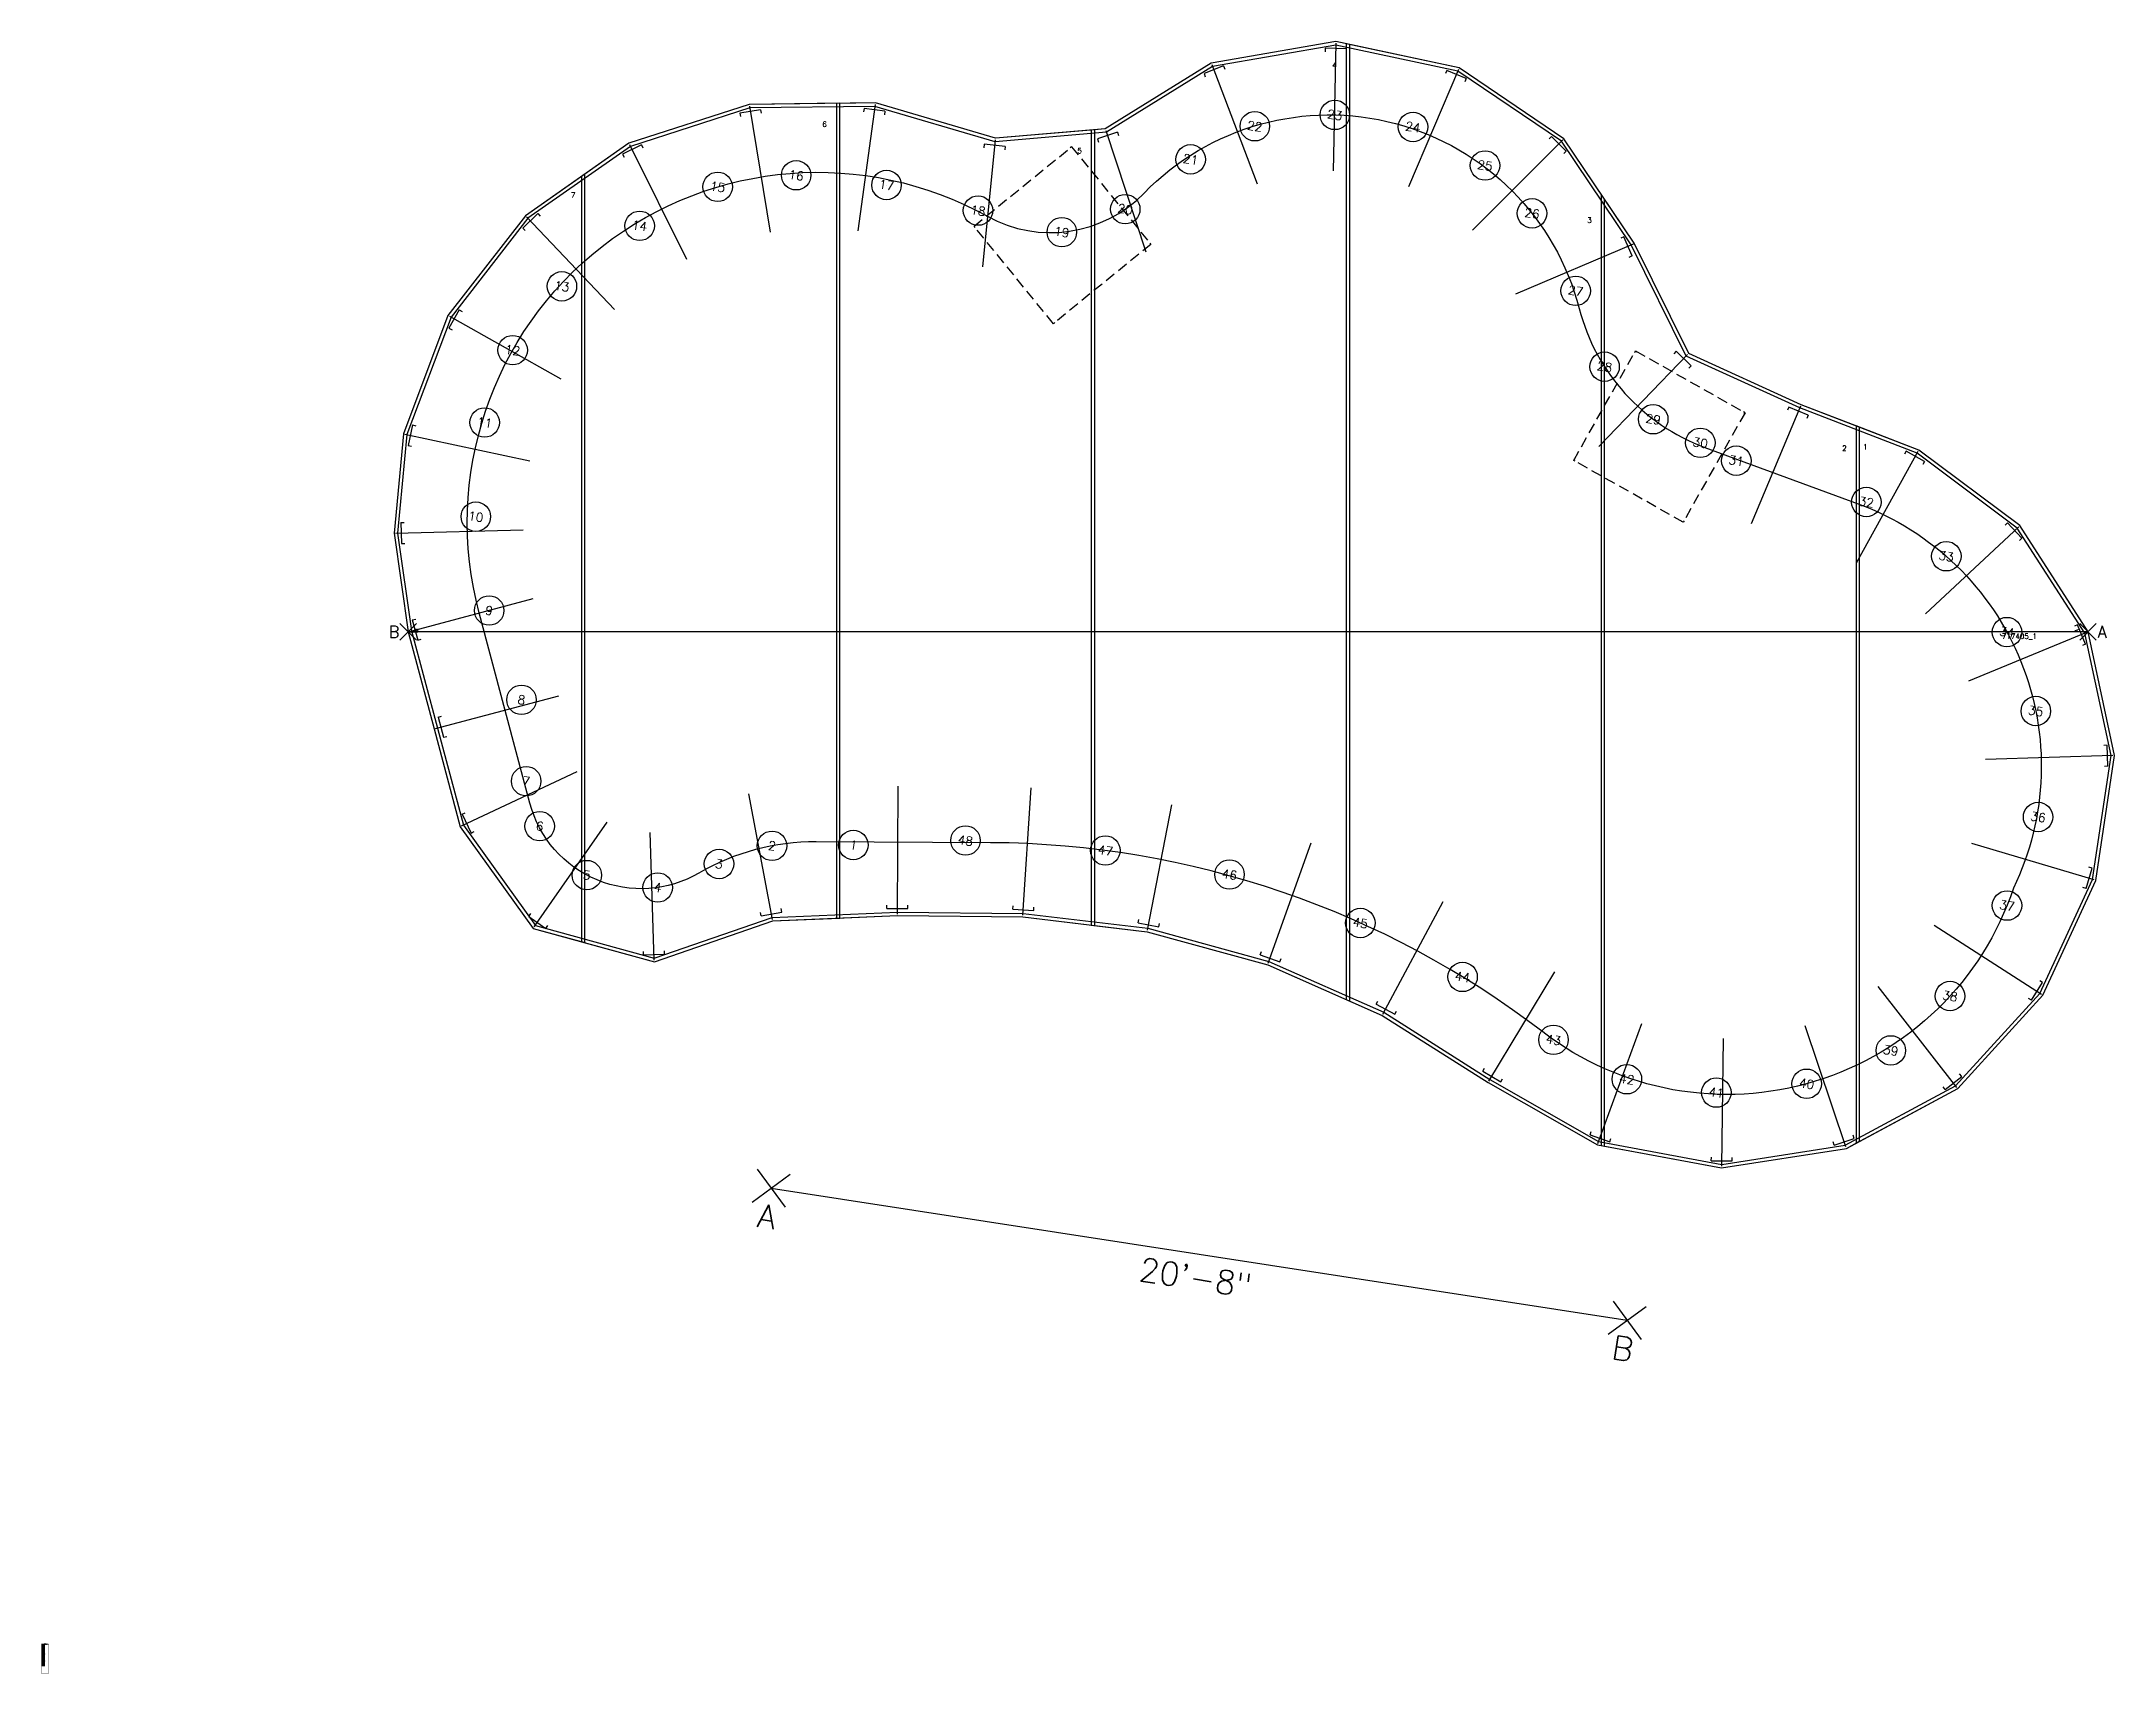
# Model space of a CAD drawing. Header units: inches. Extents: x 1 to 595, y 0 to 467.
import ezdxf
from ezdxf.enums import TextEntityAlignment as Align

# ---------------------------------------------------------------- set-up
doc = ezdxf.new("R2010")
doc.units = ezdxf.units.IN
doc.header["$LTSCALE"] = 12
doc.header["$MEASUREMENT"] = 0
doc.linetypes.add('HIDDEN', pattern=[0.375, 0.25, -0.125])
doc.layers.get('0').update_dxf_attribs({"linetype": 'CONTINUOUS'})
for name, color, linetype in [('AB_POINT_LIST', 2, 'CONTINUOUS'), ('AB_POINT_MARKER', 2, 'CONTINUOUS'), ('AB_REFERENCE_LINE', 7, 'CONTINUOUS'), ('ALIGNMENT_LINE', 2, 'CONTINUOUS'), ('ALIGNMENT_LINE_MARK', 180, 'CONTINUOUS'), ('COVER_FULLNESS', 3, 'CONTINUOUS'), ('COVER_HEM', 5, 'CONTINUOUS'), ('CUT_PANELS-1', 252, 'CONTINUOUS'), ('CUT_PANELS-2', 252, 'CONTINUOUS'), ('CUT_PANELS-3', 252, 'CONTINUOUS'), ('CUT_PANELS-4', 252, 'CONTINUOUS'), ('CUT_PANELS-5', 252, 'CONTINUOUS'), ('CUT_PANELS-6', 252, 'CONTINUOUS'), ('CUT_PANELS-7', 252, 'CONTINUOUS'), ('PANEL_NUMBER_MARK', 2, 'CONTINUOUS'), ('POOL_OUTLINE', 4, 'CONTINUOUS'), ('STANDARD_PATCH', 30, 'HIDDEN'), ('STANDARD_PATCH_MARK', 200, 'CONTINUOUS'), ('STRAP_MARK', 40, 'CONTINUOUS')]:
    doc.layers.add(name, color=color, linetype=linetype)
doc.styles.get("Standard").update_dxf_attribs({"font": 'ROMANS'})
doc.styles.add('TITLEBLOCK1', font='ROMANS')

# ---------------------------------------------------------------- blocks, each defined once
blk = doc.blocks.new('AB1')
for p, q in [((2.1, 1.5), (2.1, 0)), ((7.1, 1.5), (7.1, 0)), ((14.1, 1.5), (14.1, 0)), ((19.1, 1.5), (19.1, 0))]:
    blk.add_line(p, q)
at = {"const_width": 0.0938}
blk.add_lwpolyline([(24, 0), (0, 0), (0, 1.5), (24, 1.5)], close=True, dxfattribs=at)
blk.add_lwpolyline([(12, 1.5), (12, 0)], dxfattribs=at)
at = {"style": 'TITLEBLOCK1'}
for s, p in [('#', (1.1, 0.8)), ('A & B DISTANCES AS ENTERED', (12, 2.2)), ('A', (4.6, 0.8)), ('B', (9.5, 0.8)), ('#', (13.1, 0.8)), ('A', (16.6, 0.8)), ('B', (21.5, 0.8))]:
    blk.add_text(s, height=0.75, dxfattribs=at).set_placement(p, align=Align.MIDDLE)
blk = doc.blocks.new('AB2')
for p, q in [((1, 0), (0, 0)), ((0.18, 0), (0.18, -0.12)), ((0.59, 0), (0.59, -0.12)), ((0, -0.12), (1, -0.12))]:
    blk.add_line(p, q)
at = {"const_width": 0.00781}
for points in [[(0, 0), (0, -0.12)], [(1, 0), (1, -0.12)]]:
    blk.add_lwpolyline(points, dxfattribs=at)
for tag, p in [('NUMBER', (0.09, -0.06)), ('A_LENGTH', (0.38, -0.06)), ('B_LENGTH', (0.79, -0.06))]:
    blk.add_attdef(tag, text='', height=0.0469).set_placement(p, align=Align.MIDDLE)
blk = doc.blocks.new('strap1')
for p, q in [((0, 0.56), (0, -36)), ((3, -1), (-3, -1)), ((-3, -1), (-3, -2)), ((3, -1), (3, -2))]:
    blk.add_line(p, q)
blk = doc.blocks.new('ALIGNL')
for p, q in [((-0.066, -0.066), (0.066, 0.066)), ((-0.066, 0.066), (0.066, -0.066))]:
    blk.add_line(p, q)
blk.add_text('B', height=0.0938).set_placement((-0.113, 0), align=Align.MIDDLE)
blk = doc.blocks.new('ALIGNR')
for p, q in [((-0.066, -0.066), (0.066, 0.066)), ((-0.066, 0.066), (0.066, -0.066))]:
    blk.add_line(p, q)
blk.add_text('A', height=0.0938).set_placement((0.113, 0), align=Align.MIDDLE)
blk = doc.blocks.new('ABPoint')
blk.add_line((0, 0), (0, 0))
blk.add_circle((0, 0), 0.0586)
blk.add_attdef('POINT_NUMBER', text='', height=0.0352).set_placement((0, 0), align=Align.MIDDLE)
blk = doc.blocks.new('ABLINE')
blk.add_attdef('AB_LINE_LENGTH', text='', height=0.09375).set_placement((0, -0.09375), align=Align.MIDDLE)
blk = doc.blocks.new('BPOINT')
for p, q in [((-0.0663, -0.0663), (0.0663, 0.0663)), ((-0.0663, 0.0663), (0.0663, -0.0663))]:
    blk.add_line(p, q)
blk.add_text('B', height=0.0938).set_placement((0, -0.1132), align=Align.MIDDLE)
blk = doc.blocks.new('APOINT')
for p, q in [((-0.0663, -0.0663), (0.0663, 0.0663)), ((-0.0663, 0.0663), (0.0663, -0.0663))]:
    blk.add_line(p, q)
blk.add_text('A', height=0.0938).set_placement((0, -0.1132), align=Align.MIDDLE)
blk = doc.blocks.new('PATCH30A')
for p, q in [((4, 0), (29.46, 25.46)), ((29.46, 25.46), (54.91, 0)), ((29.46, -25.46), (4, 0)), ((54.91, 0), (29.46, -25.46))]:
    blk.add_line(p, q)

msp = doc.modelspace()

# ---------------------------------------------------------------- linework, layer by layer
at = {"layer": 'AB_POINT_LIST', "const_width": 0.0156}
msp.add_lwpolyline([(1, 8.5), (1, 0), (3, 0), (3, 8.5)], close=True, dxfattribs=at)
at = {"layer": 'AB_REFERENCE_LINE'}
msp.add_lwpolyline([(209.95, 138.89), (455.05, 101.08)], dxfattribs=at)
at = {"layer": 'ALIGNMENT_LINE'}
msp.add_line((587.01, 298.11), (106.02, 298.11), dxfattribs=at)
at = {"layer": 'ALIGNMENT_LINE_MARK'}
for p, q in [((106.52, 298.11), (108.77, 298.11)), ((586.51, 298.11), (584.26, 298.11))]:
    msp.add_line(p, q, dxfattribs=at)
at = {"layer": 'COVER_FULLNESS'}
msp.add_lwpolyline([(121.82, 242.8), (142.41, 214.11), (176.45, 204.74), (210.22, 216.39), (246.08, 217.92), (282.07, 217.55), (317.79, 213.29), (352.47, 203.78), (385.37, 189.24), (415.74, 169.98), (446.88, 152.23), (482.12, 145.72), (517.51, 151.25), (549.08, 168.2), (573.24, 194.66), (588.27, 227.28), (593.59, 262.69), (586.1, 297.71), (566.76, 327.84), (538.05, 349.25), (504.49, 362.22), (471.96, 377.07), (456.21, 408.85), (436.21, 438.52), (406.57, 458.56), (371.58, 466.07), (336.33, 459.95), (305.92, 441.1), (274.05, 438.37), (239.65, 448.51), (203.79, 448.06), (169.65, 437.06), (140.28, 416.48), (118.28, 388.15), (105.61, 354.6), (102.97, 326.4), (106.99, 298.37), (114.4, 270.58)], close=True, dxfattribs=at)
at = {"layer": 'COVER_HEM'}
msp.add_lwpolyline([(120.9, 242.36), (141.8, 213.24), (176.49, 203.7), (210.41, 215.39), (246.09, 216.92), (282.01, 216.55), (317.59, 212.3), (352.14, 202.84), (384.9, 188.35), (415.23, 169.12), (446.54, 151.28), (482.1, 144.7), (517.84, 150.29), (549.7, 167.4), (574.08, 194.1), (589.24, 226.99), (594.6, 262.72), (587.03, 298.09), (567.5, 328.54), (538.54, 350.13), (504.88, 363.14), (472.7, 377.83), (457.07, 409.36), (436.93, 439.24), (406.97, 459.5), (371.6, 467.09), (335.97, 460.9), (305.6, 442.07), (274.15, 439.38), (239.79, 449.52), (203.62, 449.06), (169.2, 437.96), (139.58, 417.21), (117.4, 388.65), (104.62, 354.83), (101.96, 326.38), (106.01, 298.17), (113.43, 270.32)], close=True, dxfattribs=at)
at = {"layer": 'CUT_PANELS-1'}
msp.add_lwpolyline([(594.6, 262.72), (587.03, 298.09), (567.5, 328.54), (538.54, 350.13), (520.6, 357.06), (520.6, 151.77), (549.7, 167.4), (574.08, 194.1), (589.24, 226.99)], close=True, dxfattribs=at)
at = {"layer": 'CUT_PANELS-2'}
msp.add_lwpolyline([(521.6, 356.68), (504.88, 363.14), (472.7, 377.83), (457.07, 409.36), (447.6, 423.41), (447.6, 151.08), (482.1, 144.7), (517.84, 150.29), (521.6, 152.31)], close=True, dxfattribs=at)
at = {"layer": 'CUT_PANELS-3'}
msp.add_lwpolyline([(448.6, 421.93), (436.93, 439.24), (406.97, 459.5), (374.6, 466.44), (374.6, 192.91), (384.9, 188.35), (415.23, 169.12), (446.54, 151.28), (448.6, 150.9)], close=True, dxfattribs=at)
at = {"layer": 'CUT_PANELS-4'}
msp.add_lwpolyline([(375.6, 466.23), (371.6, 467.09), (335.97, 460.9), (305.6, 442.07), (301.6, 441.73), (301.6, 214.21), (317.59, 212.3), (352.14, 202.84), (375.6, 192.46)], close=True, dxfattribs=at)
at = {"layer": 'CUT_PANELS-5'}
msp.add_lwpolyline([(302.6, 441.82), (274.15, 439.38), (239.79, 449.52), (228.6, 449.38), (228.6, 216.17), (246.09, 216.92), (282.01, 216.55), (302.6, 214.09)], close=True, dxfattribs=at)
at = {"layer": 'CUT_PANELS-6'}
msp.add_lwpolyline([(229.6, 449.39), (203.62, 449.06), (169.2, 437.96), (155.6, 428.44), (155.6, 209.45), (176.49, 203.7), (210.41, 215.39), (229.6, 216.21)], close=True, dxfattribs=at)
at = {"layer": 'CUT_PANELS-7'}
msp.add_lwpolyline([(156.6, 429.14), (139.58, 417.21), (117.4, 388.65), (104.62, 354.83), (101.96, 326.38), (106.01, 298.17), (113.43, 270.32), (120.9, 242.36), (141.8, 213.24), (156.6, 209.17)], close=True, dxfattribs=at)
at = {"layer": 'POOL_OUTLINE'}
msp.add_lwpolyline([(316.7, 423.68, -0.584952), (441.32, 390.66, 0.246064), (477.31, 350.91), (521.19, 334.76, -0.443006), (565.67, 224.77, -0.515042), (430.88, 183.61, 0.163839), (272.73, 237.78), (222.79, 238.04, 0.133877), (189.26, 229.08, -0.494623), (140.83, 249.08), (126.32, 303.52, -0.661514), (271.85, 417.06, 0.338578)], format="xyb", close=True, dxfattribs=at)
at = {"layer": 'STANDARD_PATCH_MARK'}
for p, q in [((295.97, 436.96), (295.58, 436.65)), ((296.29, 436.57), (295.97, 436.96)), ((268.03, 414.26), (268.42, 414.57)), ((268.35, 413.87), (268.03, 414.26)), ((318.68, 409.02), (318.29, 408.71)), ((318.36, 409.41), (318.68, 409.02)), ((290.74, 386.32), (290.42, 386.71)), ((291.13, 386.64), (290.74, 386.32)), ((457.2, 378.11), (457.45, 378.55)), ((457.45, 378.55), (457.88, 378.3)), ((488.79, 360.84), (488.36, 361.09)), ((488.55, 360.4), (488.79, 360.84)), ((439.74, 347.2), (439.99, 347.64)), ((440.18, 346.95), (439.74, 347.2)), ((471.09, 329.49), (470.65, 329.74)), ((471.33, 329.93), (471.09, 329.49))]:
    msp.add_line(p, q, dxfattribs=at)

# ---------------------------------------------------------------- block references
at = {"layer": 'AB_POINT_LIST', "xscale": 0.08333333333333333, "yscale": 0.08333333333333333, "zscale": 0.08333333333333333}
msp.add_blockref('AB1', (1, 8.25), dxfattribs=at)
at = {"layer": 'AB_POINT_LIST'}
for p, values in [((1, 8.25), {'NUMBER': '1', 'A_LENGTH': '8\'-5"', 'B_LENGTH': '21\'-8"'}), ((1, 8.12), {'NUMBER': '2', 'A_LENGTH': '8\'-2"', 'B_LENGTH': '23\'-4"'}), ((1, 8), {'NUMBER': '3', 'A_LENGTH': '7\'-10"', 'B_LENGTH': '24\'-3"'}), ((1, 7.88), {'NUMBER': '4', 'A_LENGTH': '7\'-8"', 'B_LENGTH': '25\'-4"'}), ((1, 7.75), {'NUMBER': '5', 'A_LENGTH': '8\'-8"', 'B_LENGTH': "27'"}), ((1, 7.62), {'NUMBER': '6', 'A_LENGTH': '10\'-3"', 'B_LENGTH': '28\'-6"'}), ((1, 7.5), {'NUMBER': '7', 'A_LENGTH': '11\'-4"', 'B_LENGTH': '29\'-3"'}), ((1, 7.38), {'NUMBER': '8', 'A_LENGTH': '13\'-1"', 'B_LENGTH': '30\'-3"'}), ((1, 7.25), {'NUMBER': '9', 'A_LENGTH': '15\'-4"', 'B_LENGTH': "32'"}), ((1, 7.12), {'NUMBER': '10', 'A_LENGTH': '17\'-6"', 'B_LENGTH': '33\'-6"'}), ((1, 7), {'NUMBER': '11', 'A_LENGTH': '19\'-6"', 'B_LENGTH': '34\'-8"'}), ((1, 6.88), {'NUMBER': '12', 'A_LENGTH': '20\'-11"', 'B_LENGTH': '35\'-3"'}), ((1, 6.75), {'NUMBER': '13', 'A_LENGTH': '22\'-1"', 'B_LENGTH': '35\'-5"'}), ((1, 6.62), {'NUMBER': '14', 'A_LENGTH': '23\'-2"', 'B_LENGTH': '35\'-2"'}), ((1, 6.5), {'NUMBER': '15', 'A_LENGTH': '23\'-11"', 'B_LENGTH': '34\'-8"'}), ((1, 6.38), {'NUMBER': '16', 'A_LENGTH': '24\'-2"', 'B_LENGTH': '33\'-9"'}), ((1, 6.25), {'NUMBER': '17', 'A_LENGTH': '24\'-1"', 'B_LENGTH': '32\'-4"'}), ((1, 6.12), {'NUMBER': '18', 'A_LENGTH': '23\'-10"', 'B_LENGTH': '30\'-8"'}), ((1, 6), {'NUMBER': '19', 'A_LENGTH': '23\'-10"', 'B_LENGTH': '29\'-3"'}), ((1, 5.88), {'NUMBER': '20', 'A_LENGTH': '24\'-10"', 'B_LENGTH': '29\'-1"'}), ((1, 5.75), {'NUMBER': '21', 'A_LENGTH': '26\'-6"', 'B_LENGTH': '29\'-7"'}), ((1, 5.62), {'NUMBER': '22', 'A_LENGTH': '27\'-10"', 'B_LENGTH': '29\'-10"'}), ((1, 5.5), {'NUMBER': '23', 'A_LENGTH': '28\'-11"', 'B_LENGTH': '29\'-7"'}), ((1, 5.38), {'NUMBER': '24', 'A_LENGTH': '29\'-7"', 'B_LENGTH': '28\'-11"'}), ((1, 5.25), {'NUMBER': '25', 'A_LENGTH': '29\'-9"', 'B_LENGTH': '27\'-9"'}), ((1, 5.12), {'NUMBER': '26', 'A_LENGTH': '29\'-6"', 'B_LENGTH': '26\'-6"'}), ((1, 5), {'NUMBER': '27', 'A_LENGTH': '28\'-9"', 'B_LENGTH': '24\'-7"'}), ((1, 4.88), {'NUMBER': '28', 'A_LENGTH': '27\'-11"', 'B_LENGTH': '22\'-9"'}), ((1, 4.75), {'NUMBER': '29', 'A_LENGTH': '27\'-11"', 'B_LENGTH': '21\'-6"'}), ((1, 4.62), {'NUMBER': '30', 'A_LENGTH': '28\'-5"', 'B_LENGTH': "21'"}), ((1, 4.5), {'NUMBER': '31', 'A_LENGTH': '28\'-10"', 'B_LENGTH': '20\'-8"'}), ((1, 4.38), {'NUMBER': '32', 'A_LENGTH': '30\'-10"', 'B_LENGTH': '20\'-4"'}), ((1, 4.25), {'NUMBER': '33', 'A_LENGTH': '31\'-10"', 'B_LENGTH': '19\'-9"'}), ((1, 4.12), {'NUMBER': '34', 'A_LENGTH': '32\'-4"', 'B_LENGTH': '18\'-9"'}), ((1, 4), {'NUMBER': '35', 'A_LENGTH': '32\'-3"', 'B_LENGTH': '17\'-6"'}), ((1, 3.88), {'NUMBER': '36', 'A_LENGTH': '31\'-6"', 'B_LENGTH': '15\'-6"'}), ((1, 3.75), {'NUMBER': '37', 'A_LENGTH': '30\'-3"', 'B_LENGTH': '13\'-5"'}), ((1, 3.62), {'NUMBER': '38', 'A_LENGTH': '28\'-6"', 'B_LENGTH': '10\'-11"'}), ((1, 3.5), {'NUMBER': '39', 'A_LENGTH': '26\'-11"', 'B_LENGTH': "9'"}), ((1, 3.38), {'NUMBER': '40', 'A_LENGTH': '24\'-10"', 'B_LENGTH': '7\'-1"'}), ((1, 3.25), {'NUMBER': '41', 'A_LENGTH': '22\'-8"', 'B_LENGTH': '5\'-10"'}), ((1, 3.12), {'NUMBER': '42', 'A_LENGTH': '20\'-7"', 'B_LENGTH': '5\'-9"'}), ((1, 3), {'NUMBER': '43', 'A_LENGTH': "19'", 'B_LENGTH': '6\'-11"'}), ((1, 2.88), {'NUMBER': '44', 'A_LENGTH': '17\'-3"', 'B_LENGTH': '9\'-1"'}), ((1, 2.75), {'NUMBER': '45', 'A_LENGTH': '15\'-5"', 'B_LENGTH': '11\'-5"'}), ((1, 2.62), {'NUMBER': '46', 'A_LENGTH': '13\'-3"', 'B_LENGTH': '14\'-3"'}), ((1, 2.5), {'NUMBER': '47', 'A_LENGTH': '11\'-4"', 'B_LENGTH': '16\'-9"'}), ((1, 2.38), {'NUMBER': '48', 'A_LENGTH': '9\'-6"', 'B_LENGTH': '19\'-6"'})]:
    msp.add_blockref('AB2', p, dxfattribs=at).add_auto_attribs(values)
at = {"layer": 'AB_POINT_MARKER', "xscale": 72, "yscale": 72, "zscale": 72, "rotation": 351.229448430865}
for p, values in [((348.42, 442.83), {'POINT_NUMBER': '22'}), ((371.35, 446.07), {'POINT_NUMBER': '23'}), ((393.73, 442.62), {'POINT_NUMBER': '24'}), ((217.1, 428.8), {'POINT_NUMBER': '16'}), ((330.04, 433.34), {'POINT_NUMBER': '21'}), ((414.35, 431.58), {'POINT_NUMBER': '25'}), ((194.63, 425.48), {'POINT_NUMBER': '15'}), ((242.98, 426), {'POINT_NUMBER': '17'}), ((269.18, 418.69), {'POINT_NUMBER': '18'}), ((311.33, 419.11), {'POINT_NUMBER': '20'}), ((427.81, 417.91), {'POINT_NUMBER': '26'}), ((172.28, 414.33), {'POINT_NUMBER': '14'}), ((293.16, 412.52), {'POINT_NUMBER': '19'}), ((150.02, 397.03), {'POINT_NUMBER': '13'}), ((440.31, 395.71), {'POINT_NUMBER': '27'}), ((135.92, 378.73), {'POINT_NUMBER': '12'}), ((448.58, 374), {'POINT_NUMBER': '28'}), ((127.89, 358.03), {'POINT_NUMBER': '11'}), ((462.51, 358.97), {'POINT_NUMBER': '29'}), ((475.99, 352.21), {'POINT_NUMBER': '30'}), ((486.29, 347.1), {'POINT_NUMBER': '31'}), ((523.53, 335.27), {'POINT_NUMBER': '32'}), ((125.36, 331.1), {'POINT_NUMBER': '10'}), ((546.42, 319.76), {'POINT_NUMBER': '33'}), ((129.18, 304.22), {'POINT_NUMBER': '9'}), ((563.8, 298.05), {'POINT_NUMBER': '34'}), ((138.45, 278.67), {'POINT_NUMBER': '8'}), ((572.05, 275.46), {'POINT_NUMBER': '35'}), ((139.79, 255.4), {'POINT_NUMBER': '7'}), ((572.71, 245.13), {'POINT_NUMBER': '36'}), ((143.66, 242.5), {'POINT_NUMBER': '6'}), ((210.19, 236.89), {'POINT_NUMBER': '2'}), ((233.47, 237.11), {'POINT_NUMBER': '1'}), ((265.57, 238.4), {'POINT_NUMBER': '48'}), ((305.64, 235.53), {'POINT_NUMBER': '47'}), ((157.15, 228.5), {'POINT_NUMBER': '5'}), ((195.01, 231.7), {'POINT_NUMBER': '3'}), ((341.18, 228.66), {'POINT_NUMBER': '46'}), ((177.43, 224.95), {'POINT_NUMBER': '4'}), ((563.82, 219.78), {'POINT_NUMBER': '37'}), ((378.65, 214.8), {'POINT_NUMBER': '45'}), ((407.92, 199.36), {'POINT_NUMBER': '44'}), ((547.49, 193.89), {'POINT_NUMBER': '38'}), ((433.96, 181.35), {'POINT_NUMBER': '43'}), ((530.53, 178.32), {'POINT_NUMBER': '39'}), ((454.97, 170.08), {'POINT_NUMBER': '42'}), ((506.44, 168.78), {'POINT_NUMBER': '40'}), ((480.57, 166.26), {'POINT_NUMBER': '41'})]:
    msp.add_blockref('ABPoint', p, dxfattribs=at).add_auto_attribs(values)
at = {"layer": 'AB_REFERENCE_LINE', "xscale": 72, "yscale": 72, "zscale": 72, "rotation": 351.229448430865}
for name, p in [('APOINT', (209.95, 138.89)), ('BPOINT', (455.05, 101.08))]:
    msp.add_blockref(name, p, dxfattribs=at)
msp.add_blockref('ABLINE', (332.5, 119.98), dxfattribs=at).add_auto_attribs({'AB_LINE_LENGTH': '20\'-8"'})
at = {"layer": 'ALIGNMENT_LINE', "xscale": 36, "yscale": 36, "zscale": 36}
for name, p in [('ALIGNL', (106.02, 298.11)), ('ALIGNR', (587.01, 298.11))]:
    msp.add_blockref(name, p, dxfattribs=at)
at = {"layer": 'STANDARD_PATCH'}
for p, rotation in [((296.38, 440.94), 264.0984676921307), ((492.65, 361.91), 195.5406776647507)]:
    msp.add_blockref('PATCH30A', p, dxfattribs=dict(at, rotation=rotation))
at = {"layer": 'STRAP_MARK'}
for p, rotation in [((371.58, 466.07), 358.8688912187891), ((336.33, 459.95), 20.82351546345662), ((406.57, 458.56), 336.9142669741218), ((203.79, 448.06), 9.294406775408694), ((239.65, 448.51), 352.1463296611708), ((305.92, 441.1), 18.34278260627261), ((436.21, 438.52), 314.9596427294543), ((169.65, 437.06), 26.44248388964664), ((274.05, 438.37), 354.2285143654294), ((140.28, 416.48), 43.59056100388459), ((456.21, 408.85), 293.005018484787), ((118.28, 388.15), 60.73863811812257), ((471.96, 377.07), 315.9149056992939), ((504.49, 362.22), 337.1622133867719), ((105.61, 354.6), 77.88671523236049), ((538.05, 349.25), 331.0791164827822), ((102.97, 326.4), 91.40853618424833), ((566.76, 327.84), 312.9867858320046), ((106.99, 298.37), 104.9303571365581), ((586.1, 297.71), 292.379128671271), ((114.4, 270.58), 104.9303571365587), ((593.59, 262.69), 271.7714715105401), ((121.82, 242.8), 115.3111988844692), ((210.22, 216.39), 190.7337458673654), ((246.08, 217.92), 179.7015702685237), ((282.07, 217.55), 176.3043461632187), ((142.41, 214.11), 145.141101778996), ((317.79, 213.29), 168.937963755607), ((176.45, 204.74), 181.8178361568153), ((352.47, 203.78), 160.4122619436318), ((588.27, 227.28), 253.3606472390709), ((385.37, 189.24), 151.8865601317044), ((573.24, 194.66), 237.2787650916519), ((415.74, 169.98), 148.9697472466216), ((549.08, 168.2), 217.9209972042931), ((446.88, 152.23), 159.8476935422171), ((517.51, 151.25), 198.5632293169268), ((482.12, 145.72), 179.2054614295758)]:
    msp.add_blockref('strap1', p, dxfattribs=dict(at, rotation=rotation))

# ---------------------------------------------------------------- texts
at = {"layer": 'ALIGNMENT_LINE_MARK'}
for s, p in [('B', (108.77, 298.11)), ('A', (584.26, 298.11))]:
    msp.add_text(s, height=1, rotation=90, dxfattribs=at).set_placement(p)
at = {"layer": 'PANEL_NUMBER_MARK'}
for s, p in [('4', (370.6, 460.23, 0)), ('6', (224.6, 443.39, 0)), ('5', (297.6, 435.82, 0)), ('7', (152.6, 423.14, 0)), ('3', (443.6, 415.93, 0)), ('2', (516.6, 350.68, 0)), ('1', (522.6, 351.06, 0))]:
    msp.add_text(s, height=1.5, dxfattribs=at).set_placement(p, align=Align.MIDDLE_LEFT)
msp.add_text('717405_1', height=1.5, dxfattribs=at).set_placement((562.34, 296.11))

doc.saveas('drawing.dxf')
